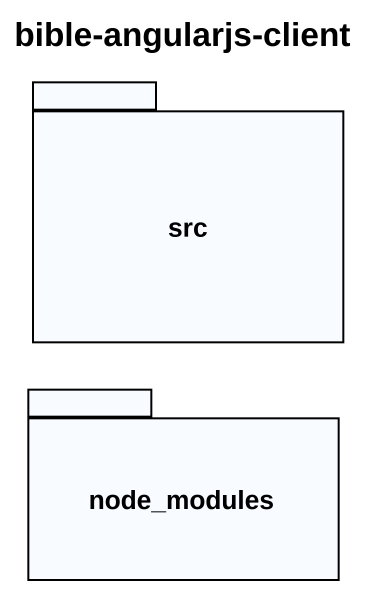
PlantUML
@startuml
title bible-angularjs-client
package src {
}
package node_modules {
}
@enduml
